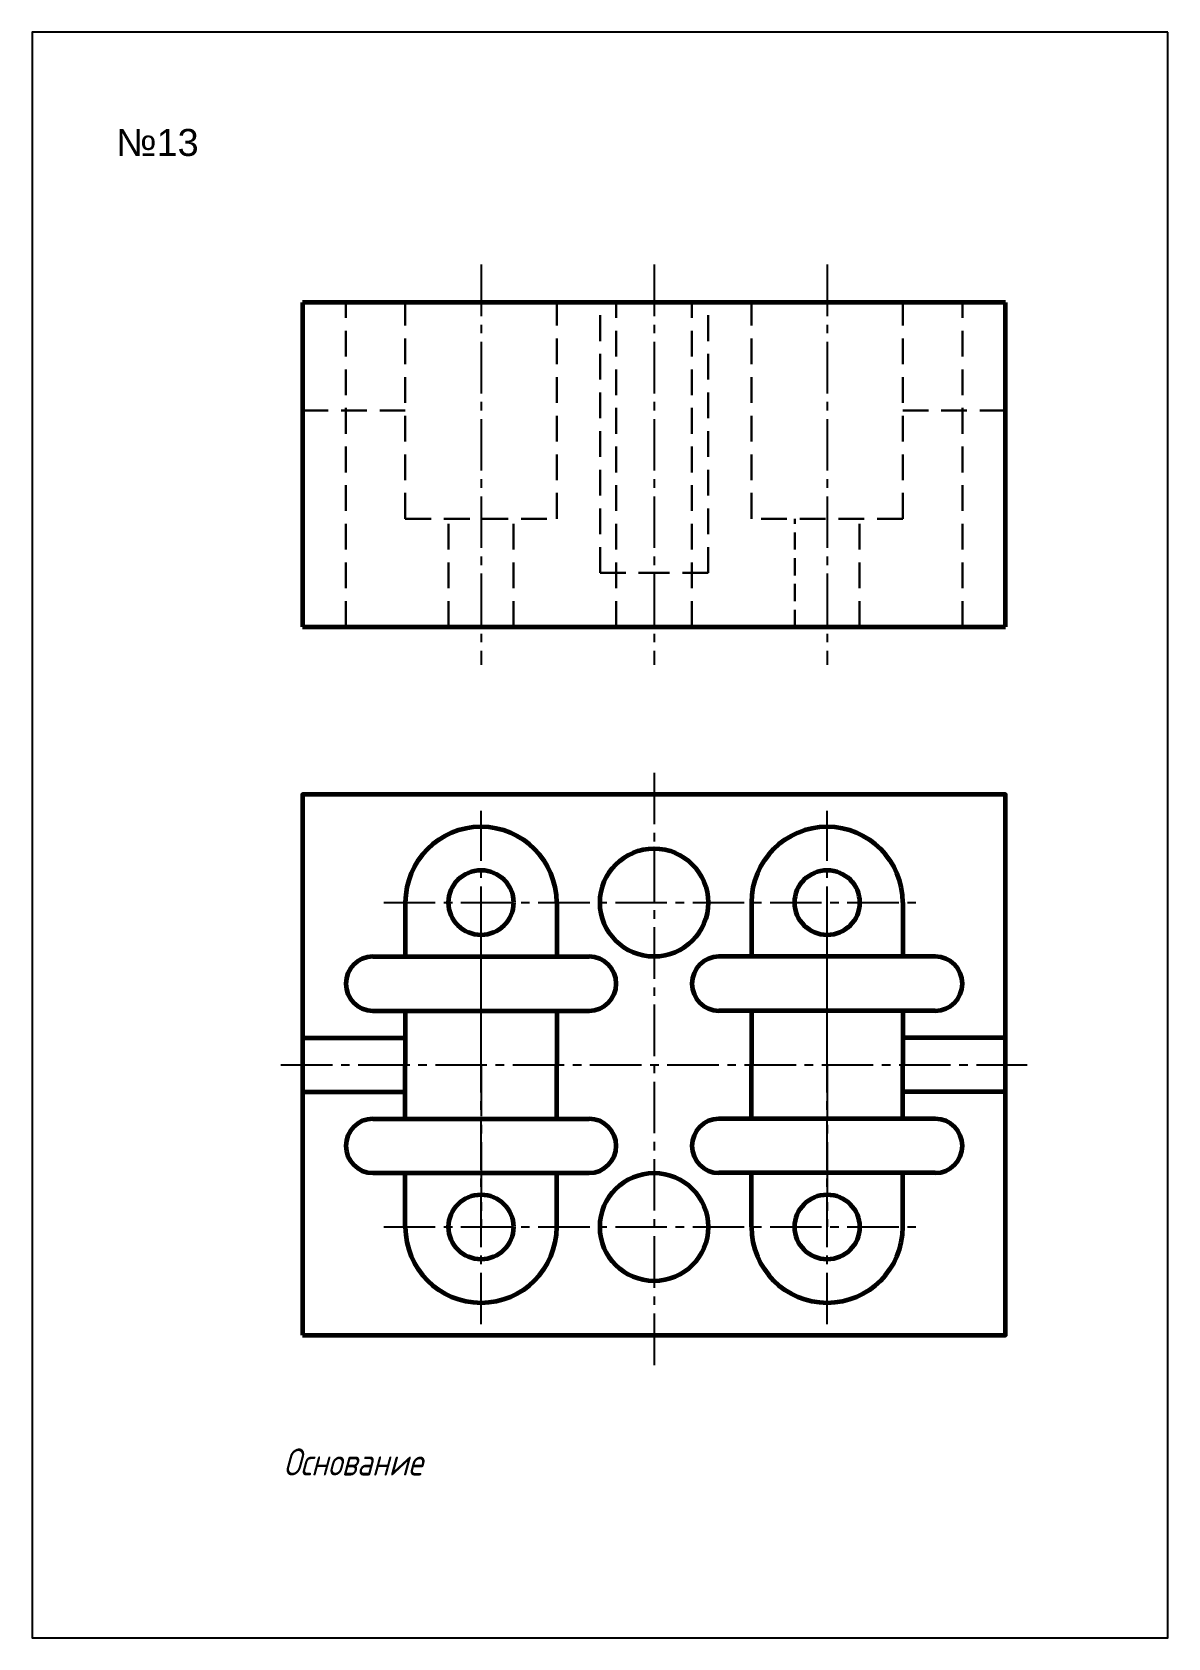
# Model space of a CAD drawing. Header units: millimetres. Extents: x 0 to 210, y 0 to 297.
import ezdxf

# ---------------------------------------------------------------- set-up
doc = ezdxf.new("R2010")
doc.units = ezdxf.units.MM
doc.header["$LTSCALE"] = 0.5
doc.linetypes.add('CENTER2', pattern=[28.575, 19.05, -3.175, 3.175, -3.175])
doc.linetypes.add('DASHED2', pattern=[9.525, 6.35, -3.175])
doc.layers.get('0').update_dxf_attribs({"linetype": 'CONTINUOUS'})
doc.layers.get('Defpoints').update_dxf_attribs({"linetype": 'CONTINUOUS'})
doc.styles.get("Standard").update_dxf_attribs({"font": 'isocpeur.ttf', "width": 0.8, "oblique": 15})
doc.styles.add('АРИАЛ-5(1)', font='ARIAL.TTF', dxfattribs={"height": 5})

msp = doc.modelspace()

# ---------------------------------------------------------------- linework, layer by layer
at = {"linetype": 'CENTER2'}
for p, q in [((83, 254), (83, 180)), ((115, 254), (115, 180)), ((147, 254), (147, 180)), ((115, 160), (115, 49)), ((83, 58), (83, 153)), ((147, 58), (147, 153)), ((65, 136), (164, 136)), ((83, 106), (83, 136)), ((147, 106), (147, 136)), ((46, 106), (184, 106)), ((83, 106), (83, 76)), ((147, 106), (147, 76)), ((65, 76), (164, 76))]:
    msp.add_line(p, q, dxfattribs=at)
at = {"linetype": 'Continuous', "lineweight": 60}
for p, q in [((180, 247), (50, 247)), ((50, 247), (50, 187)), ((180, 187), (180, 247)), ((50, 187), (180, 187)), ((69, 136), (69, 126)), ((97, 136), (97, 126)), ((133, 136), (133, 126)), ((161, 136), (161, 126)), ((63, 126), (103, 126)), ((167, 126), (127, 126)), ((63, 116), (103, 116)), ((69, 116), (69, 106)), ((97, 116), (97, 106)), ((167, 116), (127, 116)), ((133, 116), (133, 106)), ((161, 116), (161, 106)), ((50, 111), (69, 111)), ((180, 111), (161, 111)), ((69, 96), (69, 106)), ((97, 96), (97, 106)), ((133, 96), (133, 106)), ((161, 96), (161, 106)), ((50, 101), (69, 101)), ((180, 101), (161, 101)), ((63, 96), (103, 96)), ((167, 96), (127, 96)), ((63, 86), (103, 86)), ((69, 76), (69, 86)), ((97, 76), (97, 86)), ((167, 86), (127, 86)), ((133, 76), (133, 86)), ((161, 76), (161, 86))]:
    msp.add_line(p, q, dxfattribs=at)
at = {"color": 7, "linetype": 'DASHED2', "lineweight": 30, "ltscale": 1.5}
for p, q in [((58, 187), (58, 247)), ((69, 207), (69, 247)), ((97, 207), (97, 247)), ((105, 197), (105, 247)), ((108, 187), (108, 247)), ((122, 187), (122, 247)), ((125, 197), (125, 247)), ((133, 207), (133, 247)), ((161, 207), (161, 247)), ((172, 187), (172, 247)), ((50, 227), (69, 227)), ((180, 227), (161, 227)), ((69, 207), (97, 207)), ((77, 187), (77, 207)), ((89, 187), (89, 207)), ((161, 207), (133, 207)), ((153, 187), (153, 207)), ((105, 197), (115, 197)), ((125, 197), (115, 197))]:
    msp.add_line(p, q, dxfattribs=at)
at = {"color": 7, "linetype": 'DASHED2', "lineweight": 30}
msp.add_line((141, 187), (141, 207), dxfattribs=at)
at = {"linetype": 'Continuous', "lineweight": 60}
msp.add_lwpolyline([(50, 56), (180, 56), (180, 156), (50, 156)], close=True, dxfattribs=at)
for centre, radius in [((115, 136), 10), ((83, 136), 6), ((147, 136), 6), ((115, 76), 10), ((83, 76), 6), ((147, 76), 6)]:
    msp.add_circle(centre, radius, dxfattribs=at)
for centre, radius, start, end in [((83, 136), 14, 0, 180), ((147, 136), 14, 0, 180), ((63, 121), 5, 90, 270), ((103, 121), 5, 270, 90), ((127, 121), 5, 90, 270), ((167, 121), 5, 270, 90), ((63, 91), 5, 90, 270), ((103, 91), 5, 270, 90), ((127, 91), 5, 90, 270), ((167, 91), 5, 270, 90), ((83, 76), 14, 180, 0), ((147, 76), 14, 180, 0)]:
    msp.add_arc(centre, radius, start, end, dxfattribs=at)
at = {"layer": 'Defpoints'}
msp.add_lwpolyline([(210, 297), (0, 297), (0, 0), (210, 0)], close=True, dxfattribs=at)

# ---------------------------------------------------------------- texts
at = {"color": 7, "linetype": 'Continuous', "lineweight": -3, "style": 'АРИАЛ-5(1)'}
msp.add_text('№13', height=5, dxfattribs=at).set_placement((15.53, 274.09))
at = {"oblique": 15, "width": 0.8}
msp.add_text('Основание', height=5, dxfattribs=at).set_placement((46.45, 30.03))

doc.saveas('drawing.dxf')
